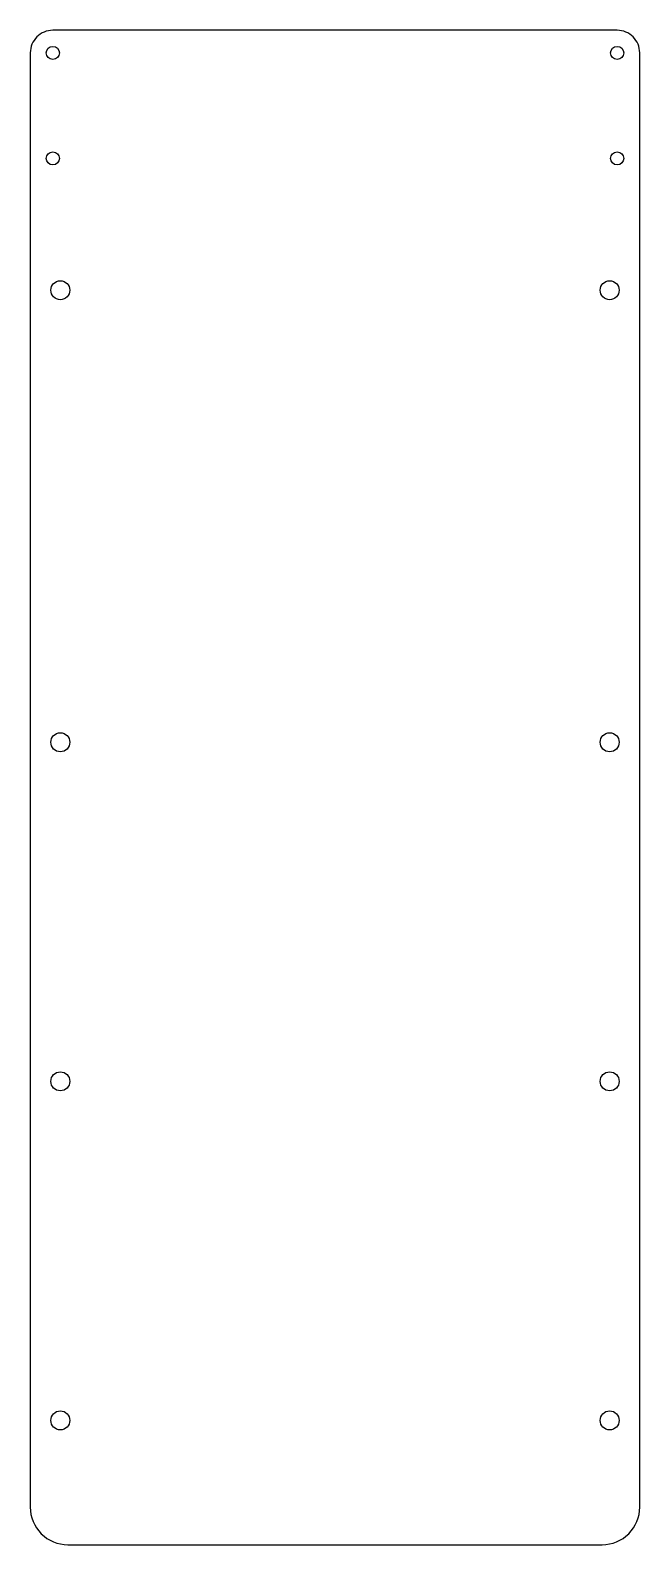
# Model space of a CAD drawing. Header units: inches. Extents: x -4.1 to 0, y 0 to 10.1.
import ezdxf

# ---------------------------------------------------------------- set-up
doc = ezdxf.new("R2010")
doc.units = ezdxf.units.IN
doc.header["$MEASUREMENT"] = 0

msp = doc.modelspace()

# ---------------------------------------------------------------- linework, layer by layer
msp.add_lwpolyline([(-3.8, 0), (-0.25, 0, 0.414214), (0, 0.25), (0, 9.9, 0.414214), (-0.15, 10.05), (-3.9, 10.05, 0.414214), (-4.05, 9.9), (-4.05, 0.25, 0.414214)], format="xyb", close=True)
for centre, radius in [((-3.9, 9.9), 0.0433), ((-0.15, 9.9), 0.0433), ((-3.9, 9.2), 0.0433), ((-0.15, 9.2), 0.0433), ((-3.85, 8.325), 0.063), ((-0.2, 8.325), 0.063), ((-3.85, 5.325), 0.063), ((-0.2, 5.325), 0.063), ((-3.85, 3.075), 0.063), ((-0.2, 3.075), 0.063), ((-3.85, 0.825), 0.063), ((-0.2, 0.825), 0.063)]:
    msp.add_circle(centre, radius)

doc.saveas('drawing.dxf')
